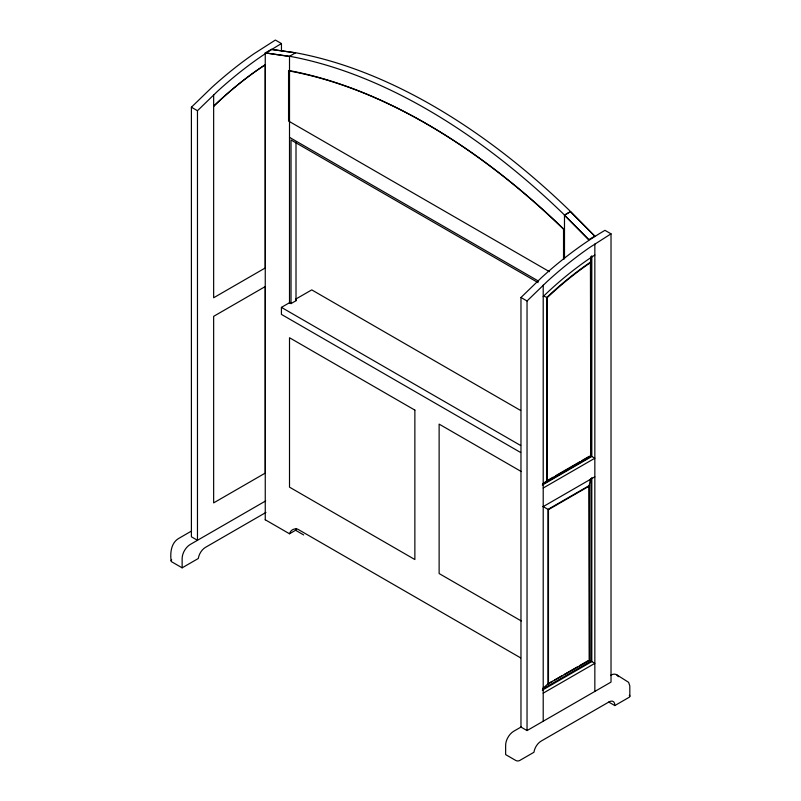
<?xml version="1.0" encoding="UTF-8"?>
<svg xmlns="http://www.w3.org/2000/svg" width="801" height="801" viewBox="0 0 801 801"><rect width="100%" height="100%" fill="white"/><g stroke="black" fill="none" stroke-linecap="round" stroke-linejoin="round"><path stroke-width="1.2" d="M591.038 256.48L590.397 262.207A287.098 165.757 -60 0 0 548.214 296.12L546.893 297.381L546.893 480.78L542.477 484.064M590.507 478.818L589.166 485.626L589.166 660.074L594.843 663.348L543.208 693.155M265.091 53.817A334.998 193.411 -60 0 0 217.822 91.004L197.467 110.718L197.467 540.295L191.399 536.8L191.399 107.214L211.764 87.499A334.998 193.411 -60 0 1 253.927 53.787L275.384 40.05L281.451 43.554L281.451 51.044M520.97 297.491L541.326 277.777A334.998 193.411 -60 0 1 604.955 230.328L611.023 233.832L611.023 682.092L527.038 730.572L520.97 727.068L520.97 297.491L527.038 300.986L527.038 730.572M527.038 300.986L547.393 281.281A334.998 193.411 -60 0 1 589.556 247.559L611.023 233.832M543.208 296.52L547.253 292.645A287.98 166.268 -60 0 1 589.476 258.563L594.843 255.018M553.261 477.106L546.893 480.78L547.273 297.602L548.605 296.35A287.098 165.757 -60 0 1 590.778 262.428L590.818 262.408M289.511 302.718L291.023 303.599L296.01 300.715L296.01 298.963M542.778 688.399L548.014 683.834L548.014 509.386L589.166 485.626L589.606 660.324L548.014 683.834M590.437 262.187L590.778 455.889L547.273 481M265.271 64.741L259.904 68.295A287.98 166.268 -60 0 0 217.682 102.378L213.647 106.253A292.705 168.991 -60 0 1 265.271 64.741L265.271 267.955L213.647 297.762L213.647 94.888M564.485 258.903L564.485 215.069L570.552 211.564L564.485 215.239L588.745 239.679L594.813 236.175L568.91 209.902A603.553 348.465 60 0 0 297.221 53.046L271.309 49.402L265.251 52.906L265.251 519.849M520.67 452.525L281.421 314.392L281.421 307.384L290.082 302.388M295.499 299.254L311.749 289.882L520.69 410.512M191.609 530.983L178.683 538.452C171.054 542.908 170.072 552.93 171.144 560.83M265.712 500.905L190.227 544.48A11.434 6.608 -60 0 0 182.137 558.487L182.137 567.829L171.945 561.952A2.743 1.582 0 0 1 171.704 559.859M265.952 512.43L205.477 547.353A10.273 5.927 -60 0 0 198.308 558.487L182.137 567.829M265.251 519.769L289.511 533.776L295.579 530.272A17.492 10.103 60 0 1 296.32 528.58M555.383 475.884L579.784 461.797M581.906 460.565L589.336 456.28M542.858 484.134L591.288 456.18L591.288 256.71M542.327 485.046L591.809 456.48L591.809 255.759M543.208 488.039L594.843 458.232L590.397 455.669M543.208 506.612L594.843 476.805M543.028 506.512L548.445 509.636L589.606 485.877M549.096 683.213L552.34 681.331M554.512 680.089L562.092 675.704M564.254 674.452L577.251 666.953M579.423 665.701L588.084 660.695M543.158 688.7L590.958 661.105L590.958 479.038M542.327 690.172L591.809 661.596L591.809 477.546M521.271 726.897L513.721 731.253A11.434 6.608 -60 0 0 505.641 745.26L505.641 754.602L515.824 760.489A2.743 1.582 0 0 0 519.709 760.489L533.947 752.269A10.273 5.927 -60 0 1 541.106 741.125L609.15 701.846A8.04 4.636 -60 0 1 614.818 705.571L629.055 697.361A2.743 1.582 0 0 0 629.296 695.268M271.309 49.402L295.579 52.806L289.511 56.31L265.251 52.906L289.511 56.491M289.511 71.079L291.153 71.319A603.553 348.465 60 0 1 562.843 228.175L564.485 229.837M543.799 296.15L547.273 297.602M549.456 271.679L288.56 121.051L288.56 70.528L290.202 70.768A603.553 348.465 60 0 1 561.891 227.624L563.534 229.286L563.534 258.863M289.511 137.361L538.502 281.121M538.052 282.603L291.023 139.985L291.023 303.599M191.399 107.214L197.467 110.718M281.421 307.384L520.67 445.516M521.261 471.539L439.128 424.119L439.128 573.546L521.261 620.955M616.5 674.662L628.585 682.322L629.796 685.806L629.856 696.239M608.76 702.077L614.818 705.571M520.63 657.871L297.602 529.111A17.492 10.103 60 0 0 289.511 533.776M295.579 530.272L303.659 534.948M570.552 211.744L594.813 236.175M588.745 239.679L562.843 213.406A603.553 348.465 60 0 0 291.153 56.551L289.511 56.31L289.511 303.489M594.843 243.995L594.843 691.423M548.445 509.636L548.445 684.094M543.208 285.166L543.208 721.24M296.01 142.087L296.01 300.715M610.773 675.223A11.434 6.608 -60 0 1 618.252 676.675M267.134 52.465A334.998 193.411 -60 0 1 281.451 43.554M265.271 286.538L213.647 316.345L213.647 502.888L265.271 473.081L265.271 286.538M414.868 410.112L289.511 337.742L289.511 487.158L414.868 559.539L414.868 410.112"/></g></svg>
